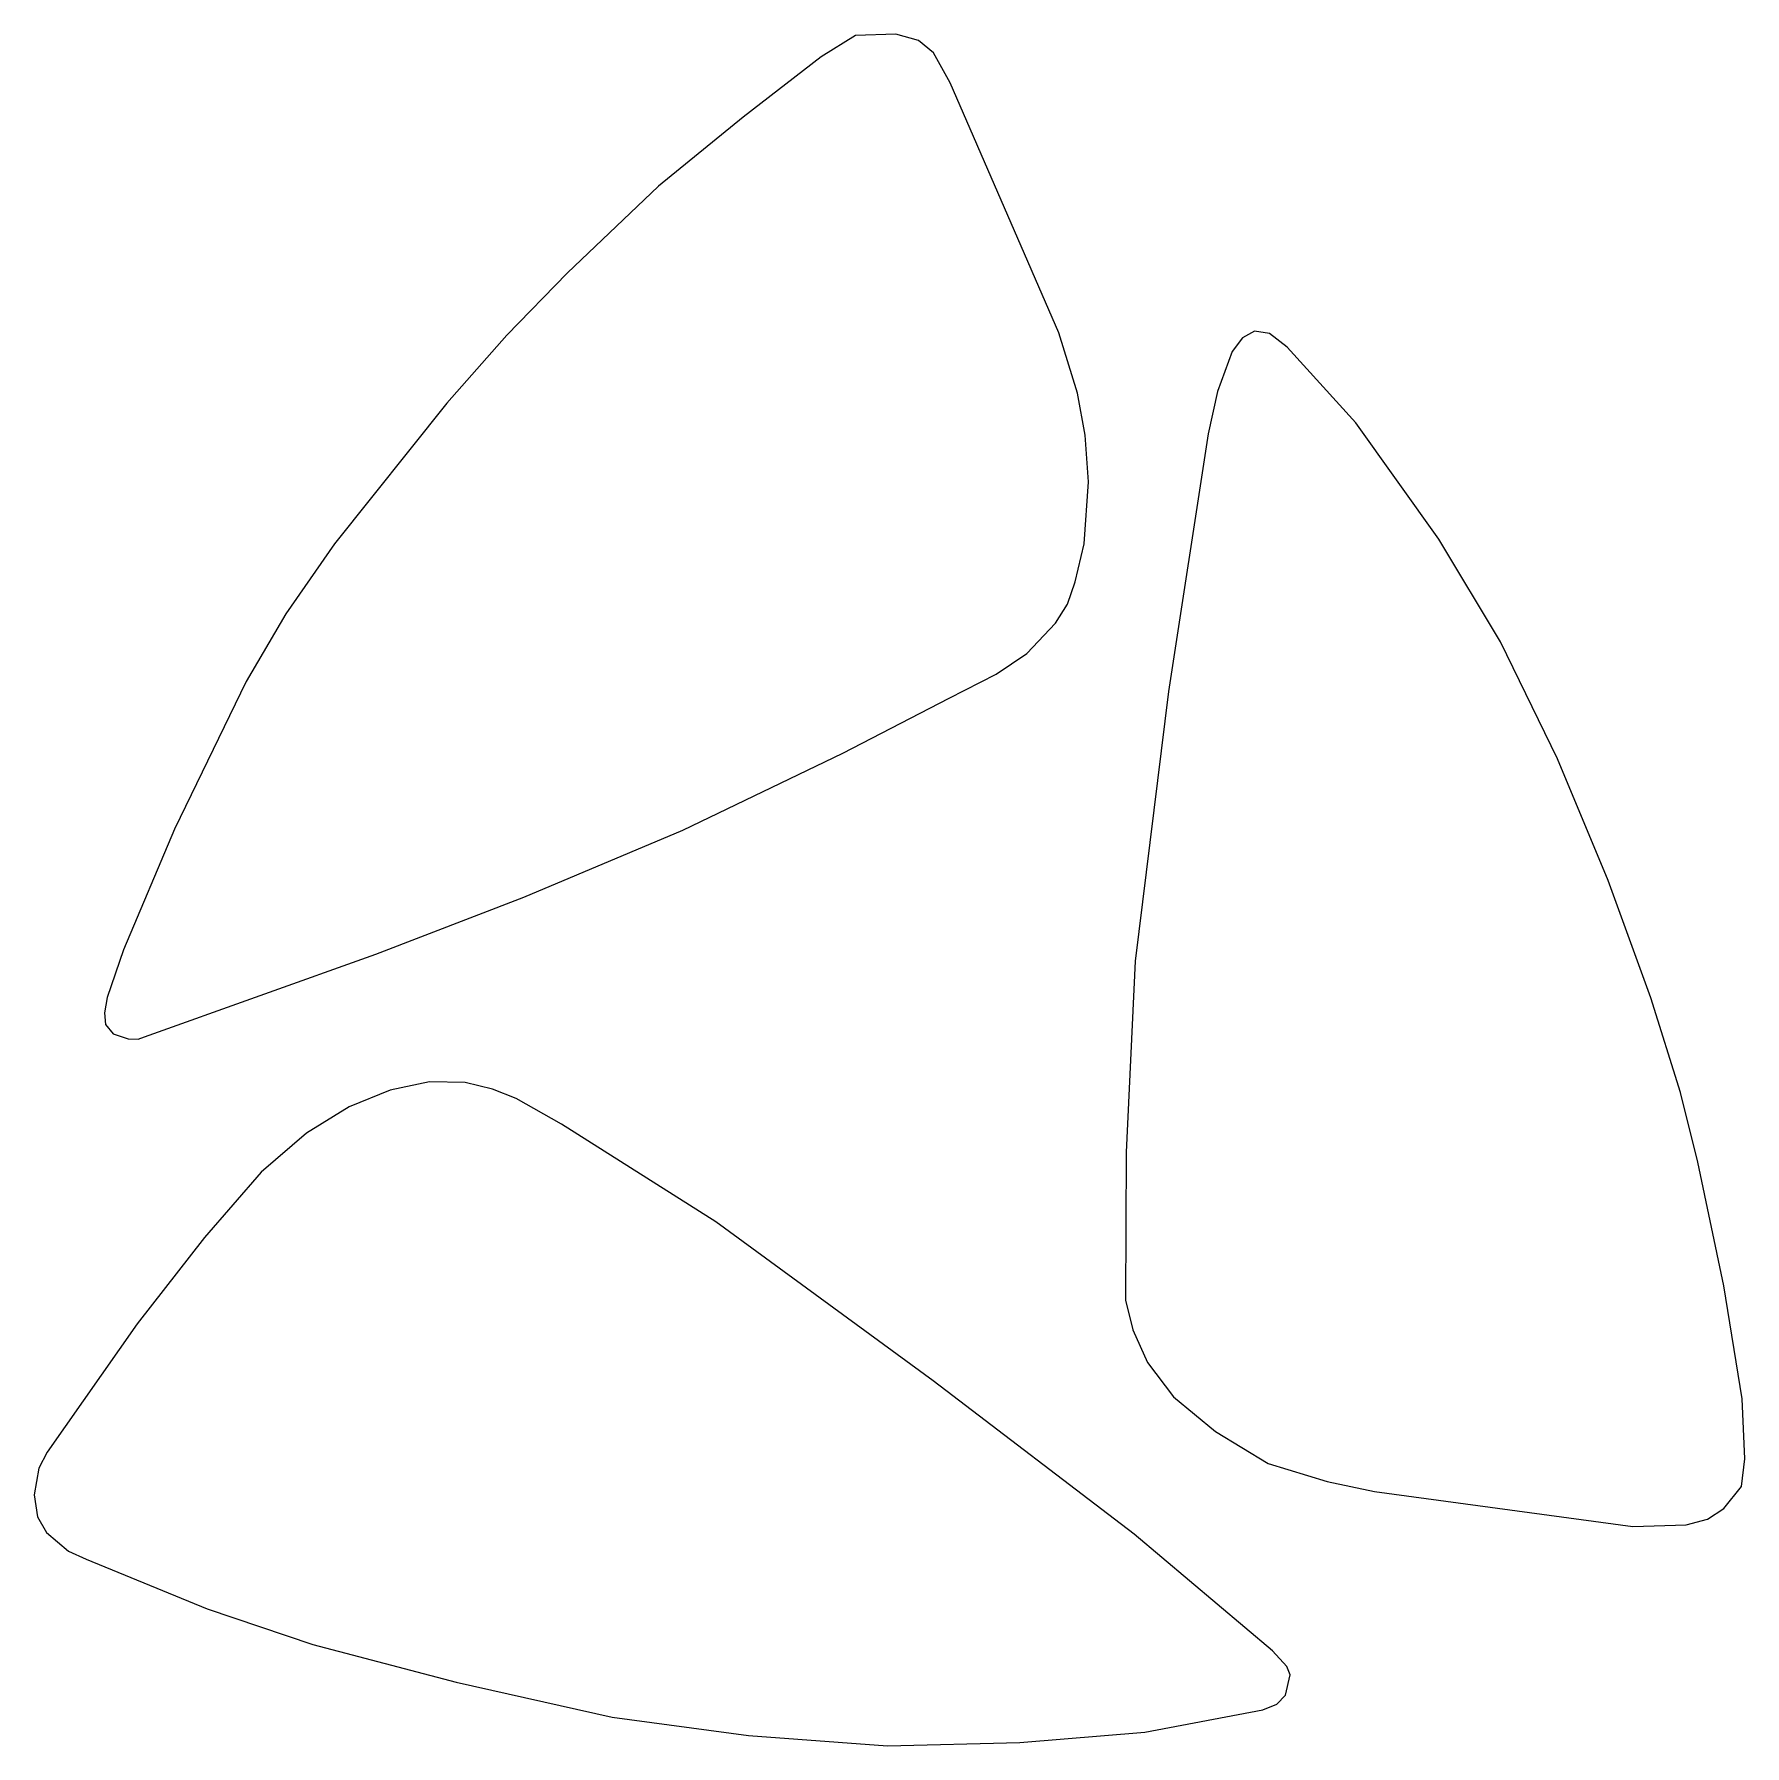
# Model space of a CAD drawing. Extents: x 54.8 to 107.2, y 193.8 to 246.2.
import ezdxf

# ---------------------------------------------------------------- set-up
doc = ezdxf.new("R2010")
doc.units = 0

msp = doc.modelspace()

# ---------------------------------------------------------------- linework, layer by layer
at = {"layer": 'Слой 1'}
for p, q in [((79.960162, 246.128116), (78.905993, 245.470019)), ((81.195733, 246.16339), (79.960162, 246.128116)), ((81.891747, 245.971276), (81.195733, 246.16339)), ((82.349668, 245.593979), (81.891747, 245.971276)), ((78.905993, 245.470019), (76.527569, 243.627748)), ((82.856593, 244.6799), (82.349668, 245.593979)), ((86.175873, 237.03303), (82.856593, 244.6799)), ((76.527569, 243.627748), (73.931463, 241.519419)), ((73.931463, 241.519419), (71.138831, 238.854781)), ((71.138831, 238.854781), (69.297695, 236.963883)), ((92.167473, 237.086469), (91.790864, 236.881464)), ((92.621004, 237.012016), (92.167473, 237.086469)), ((69.297695, 236.963883), (67.457313, 234.884019)), ((86.751358, 235.192606), (86.175873, 237.03303)), ((91.790864, 236.881464), (91.482265, 236.462027)), ((93.16037, 236.593076), (92.621004, 237.012016)), ((95.266801, 234.285909), (93.16037, 236.593076)), ((91.482265, 236.462027), (91.033442, 235.239972)), ((86.988161, 233.90689), (86.751358, 235.192606)), ((91.033442, 235.239972), (90.7497, 233.940526)), ((67.457313, 234.884019), (64.030769, 230.578673)), ((90.7497, 233.940526), (89.533609, 226.070084)), ((97.80434, 230.723616), (95.266801, 234.285909)), ((87.081325, 232.48141), (86.988161, 233.90689)), ((86.953382, 230.581962), (87.081325, 232.48141)), ((64.030769, 230.578673), (62.54123, 228.444138)), ((86.67756, 229.41647), (86.953382, 230.581962)), ((99.687927, 227.583759), (97.80434, 230.723616)), ((86.439546, 228.734488), (86.67756, 229.41647)), ((86.073257, 228.150846), (86.439546, 228.734488)), ((62.54123, 228.444138), (61.329843, 226.370069)), ((85.1953, 227.22728), (86.073257, 228.150846)), ((84.266035, 226.594471), (85.1953, 227.22728)), ((101.432438, 224.01158), (99.687927, 227.583759)), ((61.329843, 226.370069), (59.130811, 221.855095)), ((82.82368, 225.85904), (84.266035, 226.594471)), ((79.574097, 224.18294), (82.82368, 225.85904)), ((89.533609, 226.070084), (88.5164, 217.823726)), ((74.68263, 221.82272), (79.574097, 224.18294)), ((102.983452, 220.288244), (101.432438, 224.01158)), ((59.130811, 221.855095), (57.572743, 218.162489)), ((69.813965, 219.776055), (74.68263, 221.82272)), ((104.28655, 216.694916), (102.983452, 220.288244)), ((65.28736, 218.03725), (69.813965, 219.776055)), ((57.572743, 218.162489), (57.070856, 216.707219)), ((58.2181, 215.506), (65.28736, 218.03725)), ((88.5164, 217.823726), (88.236772, 211.985307)), ((57.070856, 216.707219), (56.992247, 216.243629)), ((105.192064, 213.799988), (104.28655, 216.694916)), ((56.992247, 216.243629), (57.02752, 215.879307)), ((57.02752, 215.879307), (57.262339, 215.602663)), ((57.262339, 215.602663), (57.720388, 215.445446)), ((57.720388, 215.445446), (58.024241, 215.433354)), ((58.024241, 215.433354), (58.21809, 215.505994)), ((58.21809, 215.505994), (58.2181, 215.506)), ((66.934848, 214.131822), (65.724806, 213.875989)), ((68.025878, 214.111868), (66.934848, 214.131822)), ((68.856088, 213.90378), (68.025878, 214.111868)), ((65.724806, 213.875989), (64.472008, 213.367885)), ((69.5794, 213.618728), (68.856088, 213.90378)), ((70.965458, 212.83769), (69.5794, 213.618728)), ((105.725696, 211.676035), (105.192064, 213.799988)), ((64.472008, 213.367885), (63.171995, 212.562195)), ((63.171995, 212.562195), (61.781248, 211.373685)), ((75.685898, 209.85036), (70.965458, 212.83769)), ((88.236772, 211.985307), (88.214414, 207.458526)), ((106.51178, 207.890716), (105.725696, 211.676035)), ((61.781248, 211.373685), (60.049836, 209.372178)), ((60.049836, 209.372178), (57.991898, 206.729715)), ((82.330465, 204.987391), (75.685898, 209.85036)), ((107.076155, 204.435956), (106.51178, 207.890716)), ((88.214414, 207.458526), (88.443075, 206.54603)), ((57.991898, 206.729715), (55.234538, 202.811365)), ((88.443075, 206.54603), (88.890756, 205.550395)), ((88.890756, 205.550395), (89.688509, 204.504261)), ((88.478998, 200.29546), (82.330465, 204.987391)), ((89.688509, 204.504261), (90.967384, 203.440266)), ((107.15678, 202.601746), (107.076155, 204.435956)), ((90.967384, 203.440266), (92.579888, 202.455644)), ((55.234538, 202.811365), (54.979336, 202.318517)), ((107.051968, 201.75922), (107.15678, 202.601746)), ((54.979336, 202.318517), (54.842996, 201.498385)), ((92.579888, 202.455644), (94.388434, 201.907926)), ((54.842996, 201.498385), (54.943478, 200.831367)), ((94.388434, 201.907926), (95.837104, 201.602027)), ((95.837104, 201.602027), (95.8371, 201.602)), ((95.8371, 201.602), (103.7383, 200.53776)), ((106.51178, 201.086006), (107.051968, 201.75922)), ((106.014934, 200.759981), (106.51178, 201.086006)), ((54.943478, 200.831367), (55.219263, 200.352485)), ((103.7383, 200.53776), (105.366915, 200.582103)), ((105.366915, 200.582103), (106.014934, 200.759981)), ((55.219263, 200.352485), (55.891982, 199.776683)), ((92.708828, 196.73227), (88.478998, 200.29546)), ((55.891982, 199.776683), (56.42778, 199.538015)), ((56.42778, 199.538015), (56.4278, 199.538)), ((56.4278, 199.538), (60.13653, 198.014196)), ((60.13653, 198.014196), (63.36151, 196.92577)), ((63.36151, 196.92577), (67.747484, 195.776869)), ((93.154283, 196.256586), (92.708828, 196.73227)), ((93.249012, 195.99859), (93.154283, 196.256586)), ((67.747484, 195.776869), (72.52045, 194.70053)), ((93.11195, 195.37778), (93.249012, 195.99859)), ((92.849922, 195.103655), (93.11195, 195.37778)), ((72.52045, 194.70053), (76.692769, 194.144222)), ((88.8066, 194.24904), (92.41858, 194.92628)), ((92.41858, 194.92628), (92.849922, 195.103655)), ((84.980969, 193.930571), (88.8066, 194.24904)), ((76.692769, 194.144222), (80.93765, 193.82979)), ((80.93765, 193.82979), (84.980969, 193.930571))]:
    msp.add_line(p, q, dxfattribs=at)

doc.saveas('drawing.dxf')
